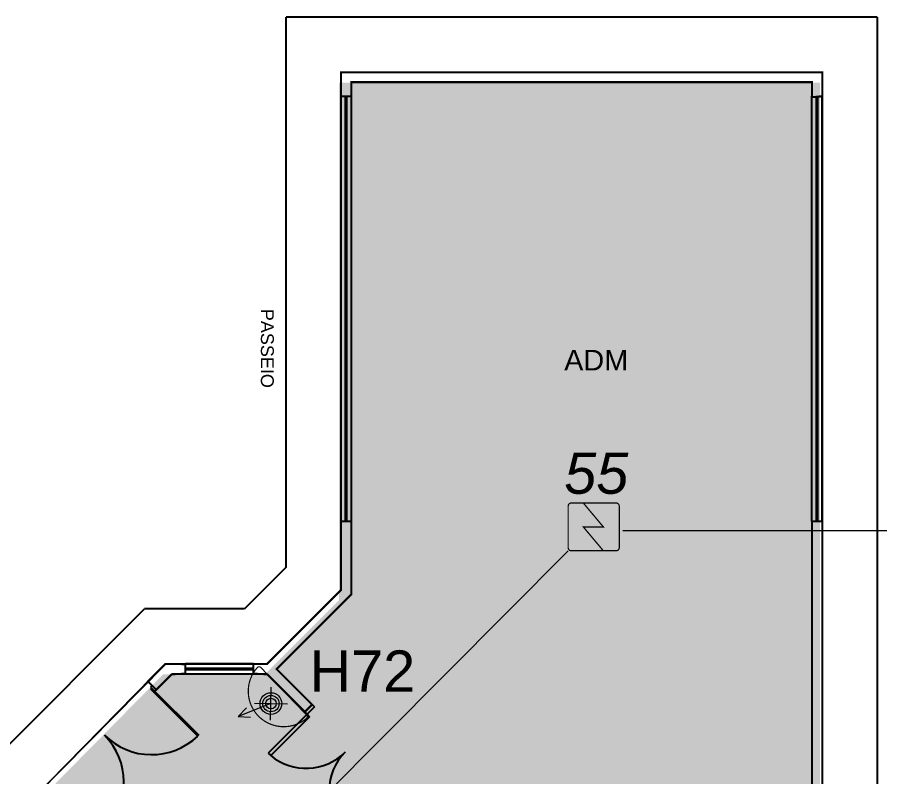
# Model space of a CAD drawing. Header units: metres. Extents: x -331 to 2982, y 362 to 2539.
# Drawn here: x 754.46 to 767, y 967.94 to 978.99 of the extents above; entities that cross this region are included whole.
import ezdxf
from ezdxf.enums import TextEntityAlignment as Align

# ---------------------------------------------------------------- set-up
doc = ezdxf.new("R2010")
doc.units = ezdxf.units.M
doc.layers.get('0').update_dxf_attribs({"color": 251})
for name, color, linetype in [('72_EGR_BASE_PRIMITIVE', 7, 'Continuous'), ('DET. FUMAÇA', 1, 'Continuous'), ('Div', 251, 'Continuous'), ('Pis', 251, 'Continuous')]:
    doc.layers.add(name, color=color, linetype=linetype)
doc.layers.add('_salas', color=251, linetype='Continuous', plot=False)
doc.styles.get("Standard").update_dxf_attribs({"font": 'arial.ttf', "height": 0.3})
doc.styles.add('X3G_ENTITY_1416CC55', font='arial.ttf', dxfattribs={"height": 0.6})
doc.styles.add('X3G_ENTITY_14212DFA', font='arial.ttf', dxfattribs={"height": 0.3})
doc.styles.add('X3G_ENTITY_14229616', font='arial.ttf', dxfattribs={"height": 0.6})

# ---------------------------------------------------------------- blocks, each defined once
blk = doc.blocks.new('Detector de fumaça')
at = {"layer": 'DET. FUMAÇA', "linetype": 'Continuous', "lineweight": 15, "const_width": 0.01870277497772515}
blk.add_lwpolyline([(774.59948291868, 539.8157648447526), (775.2490596285452, 539.8157648447526, -0.414213562373095), (775.2958165659895, 539.7690079073084), (775.2958165659895, 539.1669315525518, -0.414213562373095), (775.2490596285452, 539.1201746151075), (774.59948291868, 539.1201746151075, -0.414213562373095), (774.5527259812357, 539.1669315525518), (774.5527259812357, 539.7690079073084, -0.414213562373095)], format="xyb", close=True, dxfattribs=at)
blk.add_lwpolyline([(774.7729620717275, 539.8157648447526), (775.0644559117889, 539.46796972993), (774.7729620717275, 539.46796972993), (775.0644559117889, 539.1201746151075)], dxfattribs=at)
blk = doc.blocks.new('e903860b-763d-4bf5-8038-86a186ab0a2f')
at = {"color": 1, "lineweight": 0, "true_color": 0xe60000}
for p, q in [((757.7648511318421, 968.5772022019653), (757.7364561513054, 969.0555484125463)), ((757.7506536415735, 968.8163753072555), (757.2886082299533, 968.5899930522254)), ((757.5114805362832, 968.8021778169879), (757.9898267468643, 968.8305727975243)), ((757.2886082299533, 968.5899930522254), (757.4013903059918, 968.7293972843935)), ((757.2886082299533, 968.5899930522254), (757.4678837457714, 968.5936844002321))]:
    blk.add_line(p, q, dxfattribs=at)
at = {"color": 1, "true_color": 0xe60000, "const_width": 0.01719509600299768}
blk.add_lwpolyline([(758.281008705103, 968.6903864594402), (757.5628061297016, 969.3281008151845, 0.4353107658729382), (757.5126912126052, 969.3233237093099, 0.9309493362536452), (758.2821939719636, 968.6400583281547, 0.4353107658789753)], format="xyb", close=True, dxfattribs=at)
at = {"color": 1, "lineweight": 0, "true_color": 0xe60000}
for radius in [0.15786673427384, 0.1190594061215832, 0.0773527752583614]:
    blk.add_circle((757.750653641574, 968.8163753072557), radius, dxfattribs=at)

msp = doc.modelspace()

# ---------------------------------------------------------------- hatches: boundary and pattern name
at = {"layer": '_salas', "transparency": 33554559}
h = msp.add_hatch(color=256, dxfattribs=at)
h.dxf.hatch_style = 1
h.paths.add_polyline_path([(754.6557847317633, 966.027428025678), (753.5793437221043, 964.9509870160172), (746.0463909884272, 964.9509870160163), (746.0463909884245, 957.9509870160199), (757.1463909884249, 957.9509870160199), (757.1463909884249, 959.0856127069336), (760.9463909884223, 959.0856127069336), (760.946390988425, 960.7795466897622), (763.3075831233416, 963.1407388246743), (765.0015171061602, 963.1407388246761), (765.0015171061611, 966.9407388246753), (766.136142797074, 966.9407388246772), (766.1361427970694, 978.0412129599761), (759.136142797074, 978.0412129599697), (759.136142797074, 970.5077860909922), (758.059701787415, 969.4313450813323), (756.580499025991, 969.4313450813314), (754.6557847317697, 967.4783465158488)])

# ---------------------------------------------------------------- linework, layer by layer
at = {"lineweight": 0}
msp.add_lwpolyline([(746.0788117807344, 958.10098701602), (746.0788117807372, 965.1009870160163), (753.6117645144143, 965.1009870160173), (754.6882055240733, 966.1774280256781), (754.6882055240796, 967.6283465158489), (756.612919818301, 969.5813450813315), (758.0921225797249, 969.5813450813324), (759.1685635893839, 970.6577860909923), (759.1685635893839, 978.1912129599698), (766.1685635893793, 978.1912129599762), (766.1685635893839, 967.0907388246773), (765.0339378984711, 967.0907388246754), (765.0339378984702, 963.2907388246762), (763.3400039156516, 963.2907388246743), (760.978811780735, 960.9295466897623), (760.9788117807323, 959.2356127069337), (757.1788117807348, 959.2356127069337), (757.1788117807348, 958.10098701602)], close=True, dxfattribs=at)
at = {"layer": '72_EGR_BASE_PRIMITIVE', "color": 251, "linetype": 'Continuous', "lineweight": -3, "true_color": 0x5f5f5f}
msp.add_lwpolyline([(766.9685668945312, 978.9912109375), (766.9685668945312, 966.2907104492188), (765.8339233398438, 966.2907104492188)], dxfattribs=at)
at = {"layer": '72_EGR_BASE_PRIMITIVE', "color": 251, "true_color": 0x5f5f5f}
msp.add_polyline3d([(758.1090698242188, 968.2830200195312, 0), (758.1444702148438, 968.2476806640625, 3.062876720740685e-18)], dxfattribs=at)
at = {"layer": 'Div', "color": 150, "linetype": 'Continuous', "lineweight": 0}
msp.add_line((752.73878788144, 961.4381677177267), (762.4714697770501, 971.2272848686122), dxfattribs=at)
msp.add_lwpolyline([(787.3392530373926, 978.8859976205945), (787.3392530373926, 971.5171691780783), (763.2676388810464, 971.5171691780783)], dxfattribs=at)
at = {"layer": 'Pis'}
for p, q in [((758.3685635893864, 970.9891569408958), (758.3685635893837, 978.9912129599718)), ((766.9685635893804, 978.99121295998), (758.3685635893837, 978.9912129599718)), ((759.1685635893866, 971.6577860909958), (759.1685635893857, 977.841212959974)), ((759.2335635893871, 971.6577860909958), (759.2335635893853, 977.8412129599758)), ((759.2535635893867, 971.6577860909958), (759.2535635893848, 977.8412129599758)), ((759.3185635893872, 971.6577860909958), (759.3185635893844, 977.841212959974)), ((766.0185635893806, 971.6577860909968), (766.0185635893843, 977.8412129599758)), ((766.0835635893857, 971.6577860909977), (766.0835635893839, 977.8412129599776)), ((766.1035635893852, 971.6577860909977), (766.1035635893834, 977.8412129599776)), ((766.1685635893812, 971.6577860909977), (766.1685635893821, 977.841212959974)), ((758.3685635893864, 970.9891569408958), (757.7607517298286, 970.3813450813361)), ((753.8882055240767, 967.9597173657587), (756.3098332396496, 970.3813450813352)), ((757.7607517298286, 970.3813450813361), (756.3098332396487, 970.3813450813334)), ((757.8921225797287, 969.5813450813359), (756.9033361239037, 969.5813450813268)), ((757.8921225797287, 969.5163450813345), (756.9033361239037, 969.5163450813345)), ((757.8921225797287, 969.4963450813341), (756.9033361239046, 969.4963450813323)), ((757.8921225797305, 969.4313450813363), (756.9033361239046, 969.4313450813263)), ((756.4177735287806, 969.2659906390038), (756.3965603253439, 969.244777435569)), ((756.3965603253439, 969.2447774355653), (756.4107024609677, 969.2306352999442)), ((756.4107024609687, 969.2306352999433), (756.3965603253448, 969.2164931643176)), ((756.3965603253448, 969.2164931643176), (757.0824539030948, 968.5305995865695)), ((756.4107024609677, 969.2306352999415), (757.0965960387205, 968.5447417221924)), ((756.4566644017407, 969.1846733591722), (756.4778776051755, 969.205886562607)), ((758.6394179526644, 968.8840497084059), (758.7454839698423, 968.9901157255856)), ((758.7808393089383, 968.9547603865442), (758.6747732917459, 968.848694369369)), ((758.7808393089383, 968.9547603865442), (758.7454839698723, 968.9901157256111)), ((758.6747732917058, 968.8486943693654), (758.1090878667567, 968.2830089444153)), ((758.7101286307654, 968.8133390303058), (758.1444432058163, 968.2476536053557)), ((758.6747732917504, 968.8486943693727), (758.6394179526917, 968.8840497084323)), ((758.6747732917058, 968.8486943693654), (758.7101286307654, 968.8133390303058))]:
    msp.add_line(p, q, dxfattribs=at)
at = {"layer": 'Pis', "const_width": 0.03}
for points in [[(746.0788117807344, 958.1009870160201), (746.0788117807372, 965.1009870160165), (753.6117645144143, 965.1009870160174), (754.6882055240733, 966.1774280256782), (754.6882055240796, 967.628346515849), (756.612919818301, 969.5813450813316), (758.0921225797249, 969.5813450813325), (759.1685635893839, 970.6577860909924), (759.1685635893839, 978.1912129599698), (766.1685635893793, 978.1912129599762), (766.1685635893839, 967.0907388246774), (765.0339378984711, 967.0907388246756), (765.0339378984702, 963.2907388246763), (763.3400039156516, 963.2907388246745), (760.978811780735, 960.9295466897624), (760.9788117807323, 959.2356127069338), (757.1788117807348, 959.2356127069338), (757.1788117807348, 958.1009870160201)], [(766.1685635893821, 978.1912129599798), (759.1685635893839, 978.1912129599734), (759.1685635893857, 977.841212959974), (759.3185635893844, 977.841212959974), (759.3185635893835, 978.0412129599729), (766.0185635893833, 978.0412129599802), (766.0185635893843, 977.8412129599758), (766.1685635893821, 977.841212959974)], [(759.3185635893872, 970.5956540566406), (759.3185635893872, 971.6577860909958), (759.1685635893866, 971.6577860909977), (759.1685635893866, 970.6577860909958), (758.0921225797276, 969.5813450813359), (757.8921225797287, 969.5813450813359), (757.8921225797296, 969.4313450813363), (758.0921225797322, 969.4313450813354), (758.6394179526644, 968.8840497084059), (758.7454839698423, 968.9901157255856), (758.2292546140891, 969.5063450813379)], [(766.168563589383, 971.6577860909958), (766.018563589387, 971.6577860909977), (766.0185635893906, 967.2407388246795), (764.7839378984729, 967.2407388246777), (764.7839378984747, 967.090738824679), (764.8839378984751, 967.090738824679), (764.8839378984742, 966.3907388246782), (765.033937898472, 966.3907388246791), (765.0339378984738, 967.090738824679), (766.1685635893866, 967.0907388246808)], [(756.7033361239048, 969.4313450813354), (756.9033361239046, 969.4313450813263), (756.9033361239037, 969.5813450813368), (756.6129198183037, 969.581345081335), (756.3576694523758, 969.3260947154099), (756.4778776051774, 969.2058865626052)]]:
    msp.add_lwpolyline(points, close=True, dxfattribs=at)
at = {"layer": 'Pis'}
for centre, radius, start, end in [((755.03862374603, 967.8585565849992), 0.9702061636560068, 316.181188913357, 45.00000000013819), ((756.4109940204091, 969.2309268593792), 0.9702061636560068, 224.9999999999171, 313.8188110867121), ((758.6590687857399, 968.8670480256417), 0.8052881070702751, 230.2784082728616, 314.8667205041977), ((759.7933005317129, 967.7301671293601), 0.8006332218302827, 134.9999999999355, 222.7210888445558)]:
    msp.add_arc(centre, radius, start, end, dxfattribs=at)

# ---------------------------------------------------------------- block references
at = {"rotation": 355.5612994139047}
msp.add_blockref('e903860b-763d-4bf5-8038-86a186ab0a2f', (-72.30952131188126, 61.73787583926174), dxfattribs=at)
at = {"layer": 'DET. FUMAÇA', "linetype": 'Continuous', "lineweight": 0}
msp.add_blockref('Detector de fumaça', (-12.08125620418559, 432.1071102535046), dxfattribs=at)

# ---------------------------------------------------------------- texts
at = {"layer": 'Div', "color": 5, "linetype": 'Continuous', "lineweight": 0, "true_color": 0x0000ff, "insert": (762.41390983999, 972.6572336427291), "char_height": 0.6, "attachment_point": 1, "style": 'X3G_ENTITY_1416CC55'}
msp.add_mtext_dynamic_manual_height_columns('{\\fArial|b0|i1|c0|p34;55}', width=13.3188035564217, gutter_width=2.5, heights=[0], dxfattribs=at)
at = {"layer": 'Div', "color": 96, "linetype": 'Continuous', "lineweight": 0, "true_color": 0x008000, "insert": (758.709020138152, 969.7776293812102), "char_height": 0.6, "width": 13.3188035564217, "attachment_point": 1, "style": 'X3G_ENTITY_14229616'}
msp.add_mtext('H72', dxfattribs=at)
at = {"layer": 'Pis'}
msp.add_text('PASSEIO', height=0.1875, rotation=270, dxfattribs=at).set_placement((758.0949574172475, 974.1731763781966), align=Align.MIDDLE_CENTER)
at = {"layer": 'Pis', "style": 'X3G_ENTITY_14212DFA'}
msp.add_text('ADM', height=0.3, dxfattribs=at).set_placement((762.4136377383412, 973.8512296326564))

doc.saveas('drawing.dxf')
